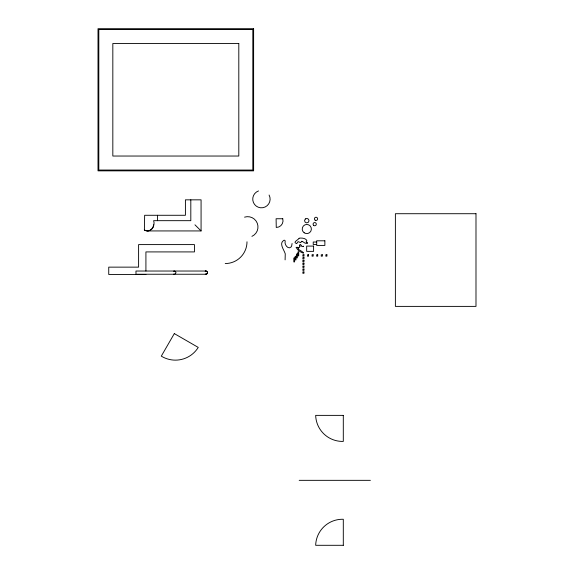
<?xml version="1.0" encoding="UTF-8"?>
<svg xmlns="http://www.w3.org/2000/svg" width="574" height="574" viewBox="0 0 574 574"><rect width="100%" height="100%" fill="white"/><g stroke="black" fill="none" stroke-linecap="round" stroke-linejoin="round"><path stroke-width="0.86" d="M190.812 199.838L190.812 220.674L153.624 220.674C155.69 226.264 150.194 233.539 144.383 230.081L144.648 215.279L185.416 215.279L185.416 199.838L201.072 199.838L201.072 230.935L147.453 230.935M303.438 246.131L303.237 246.519M299.951 246.569L299.879 246.052A3.15 3.15 0 0 1 299.728 245.794M299.011 238.361C298.286 240.011 292.288 242.092 296.406 243.591A4.255 4.255 0 0 0 296.708 243.627L298.107 241.632L300.015 242.372A6.364 6.364 0 0 0 300.231 242.45C301.436 243.139 300.934 240.922 301.96 241.317M299.886 246.698L299.391 247.344A8.172 8.172 0 0 1 299.183 247.538L298.509 247.896M303.115 246.641L301.465 246.052M299.133 238.196C301.515 237.779 306.086 238.181 306.839 240.714A2.303 2.303 0 0 1 306.796 241.001L306.057 241.948L306.817 242.386M173.556 271.222L173.857 271.1A3.164 2.239 -90 0 1 174.819 271.115L175.874 272.263A1.155 0.818 -90 0 1 175.902 272.908L174.769 274.178A3.164 2.239 -90 0 1 173.807 274.164L173.657 274.107M316.697 242.013L313.232 242.013L313.232 244.467L316.697 244.467M205.951 271.028L135.973 271.028L135.973 274.243L205.901 274.25M145.918 274.458L108.737 274.458L108.737 267.14L138.599 267.14L138.599 244.596L194.442 244.596L194.442 251.914L145.918 251.914L145.918 270.993M299.19 480.338L370.388 480.338M306.968 242.45L307.463 242.702A4.936 4.936 0 0 1 307.614 242.867L307.463 243.398A2.533 2.533 0 0 1 306.968 243.462L305.146 243.154A1.32 1.32 0 0 1 304.923 243.053L304.17 242.587A1.449 1.449 0 0 1 303.955 242.415L302.204 241.374M298.351 247.839L297.569 247.186L298.014 248.255A4.915 4.915 0 0 0 298.179 248.607L298.702 249.403A0.854 0.854 0 0 0 298.911 249.611C310.312 256.334 297.669 252.065 296.493 247.724M194.952 224.814L201.072 230.935M300.754 244.804L299.865 244.581L299.642 245.65M301.336 245.902L300.884 244.962M296.033 247.423L296.406 247.258M292.08 243.512L291.671 245.837A6.838 6.838 0 0 1 291.197 246.87C288.256 250.156 284.008 244.316 285.192 241.066A4.736 4.736 0 0 0 285.149 240.75L284.474 240.212A1.837 1.837 0 0 0 283.857 240.319C278.734 243.29 283.908 249.618 285.149 253.536A2.77 2.77 0 0 1 285.256 253.981L285.099 259.871M157.498 215.279L157.498 220.674M244.553 217.144A10.303 10.303 0 0 1 257.296 223.286A10.303 10.303 0 0 1 251.907 236.366M269.091 195.024A8.689 8.689 0 0 1 265.145 206.984A8.689 8.689 0 0 1 253.399 202.45A8.689 8.689 0 0 1 258.515 190.941M246.999 241.79A21.769 21.769 0 0 1 225.238 263.552M153.624 224.814A6.127 6.127 0 0 1 144.383 230.081M207.508 272.908L206.382 274.178A3.164 2.239 -90 0 1 205.42 274.164L205.27 274.107A1.607 1.607 0 0 0 207.53 272.585A1.607 1.607 0 0 0 205.169 271.222L205.47 271.1A3.164 2.239 -90 0 1 206.432 271.115L207.487 272.263A1.155 0.818 -90 0 1 207.508 272.908M305.361 218.924L304.557 220.452L305.067 222.095L306.588 222.891L308.238 222.382L309.034 220.861L308.525 219.218L307.004 218.414L305.361 218.924M174.317 333.594L161.301 356.138A26.849 26.849 0 0 0 198.245 347.413L174.317 333.594M253.622 28.7L98.01 28.7L98.01 170.851L253.622 170.851L253.622 28.7M252.818 29.504L98.814 29.504L98.814 170.048L252.818 170.048L252.818 29.504M238.806 43.516L112.827 43.516L112.827 156.035L238.806 156.035L238.806 43.516M475.99 213.715L395.386 213.715L395.386 306.387L475.99 306.387L475.99 213.715M282.76 218.744L276.101 218.744L276.259 227.462A6.788 6.788 0 0 0 282.76 218.744M324.87 240.8L316.697 240.8L316.697 245.421L324.87 245.421L324.87 240.8M313.598 246.088L306.667 246.088L306.667 251.362L313.598 251.362L313.598 246.088M298.724 251.964L297.92 251.964L297.92 255.853L298.724 255.853L298.724 251.964M297.346 253.981L296.543 253.981L296.543 257.877L297.346 257.877L297.346 253.981M303.955 254.784L302.864 254.784L302.864 256.183L303.955 256.183L303.955 254.784M308.547 254.784L307.463 254.784L307.463 256.183L308.547 256.183L308.547 254.784M313.139 254.784L312.055 254.784L312.055 256.183L313.139 256.183L313.139 254.784M317.731 254.784L316.647 254.784L316.647 256.183L317.731 256.183L317.731 254.784M322.323 254.784L321.239 254.784L321.239 256.183L322.323 256.183L322.323 254.784M326.922 254.784L325.831 254.784L325.831 256.183L326.922 256.183L326.922 254.784M295.976 256.291L295.172 256.291L295.172 259.893L295.976 259.893L295.976 256.291M303.955 257.575L302.864 257.575L302.864 258.974L303.955 258.974L303.955 257.575M294.606 258.02L293.802 258.02L293.802 261.909L294.606 261.909L294.606 258.02M303.955 260.359L302.864 260.359L302.864 261.758L303.955 261.758L303.955 260.359M303.955 263.143L302.864 263.143L302.864 264.542L303.955 264.542L303.955 263.143M303.955 266.071L302.864 266.071L302.864 267.47L303.955 267.47L303.955 266.071M303.955 268.998L302.864 268.998L302.864 270.397L303.955 270.397L303.955 268.998M303.955 271.918L302.864 271.918L302.864 273.317L303.955 273.317L303.955 271.918M343.302 415.375L315.664 415.375A26.849 26.849 0 0 0 343.302 441.406L343.302 415.375M343.302 545.3L315.664 545.3A26.849 26.849 0 0 1 343.302 519.269L343.302 545.3M313.562 225.302A1.607 1.607 0 0 0 316.252 224.578A1.607 1.607 0 0 0 314.287 222.612A1.607 1.607 0 0 0 313.562 225.302M315.198 220.222A1.607 1.607 0 0 0 317.63 218.873A1.607 1.607 0 0 0 315.241 217.438A1.607 1.607 0 0 0 315.198 220.222M304.17 232.779A4.578 4.578 0 0 0 311.359 229.435A4.578 4.578 0 0 0 304.866 224.879A4.578 4.578 0 0 0 304.17 232.779"/></g></svg>
